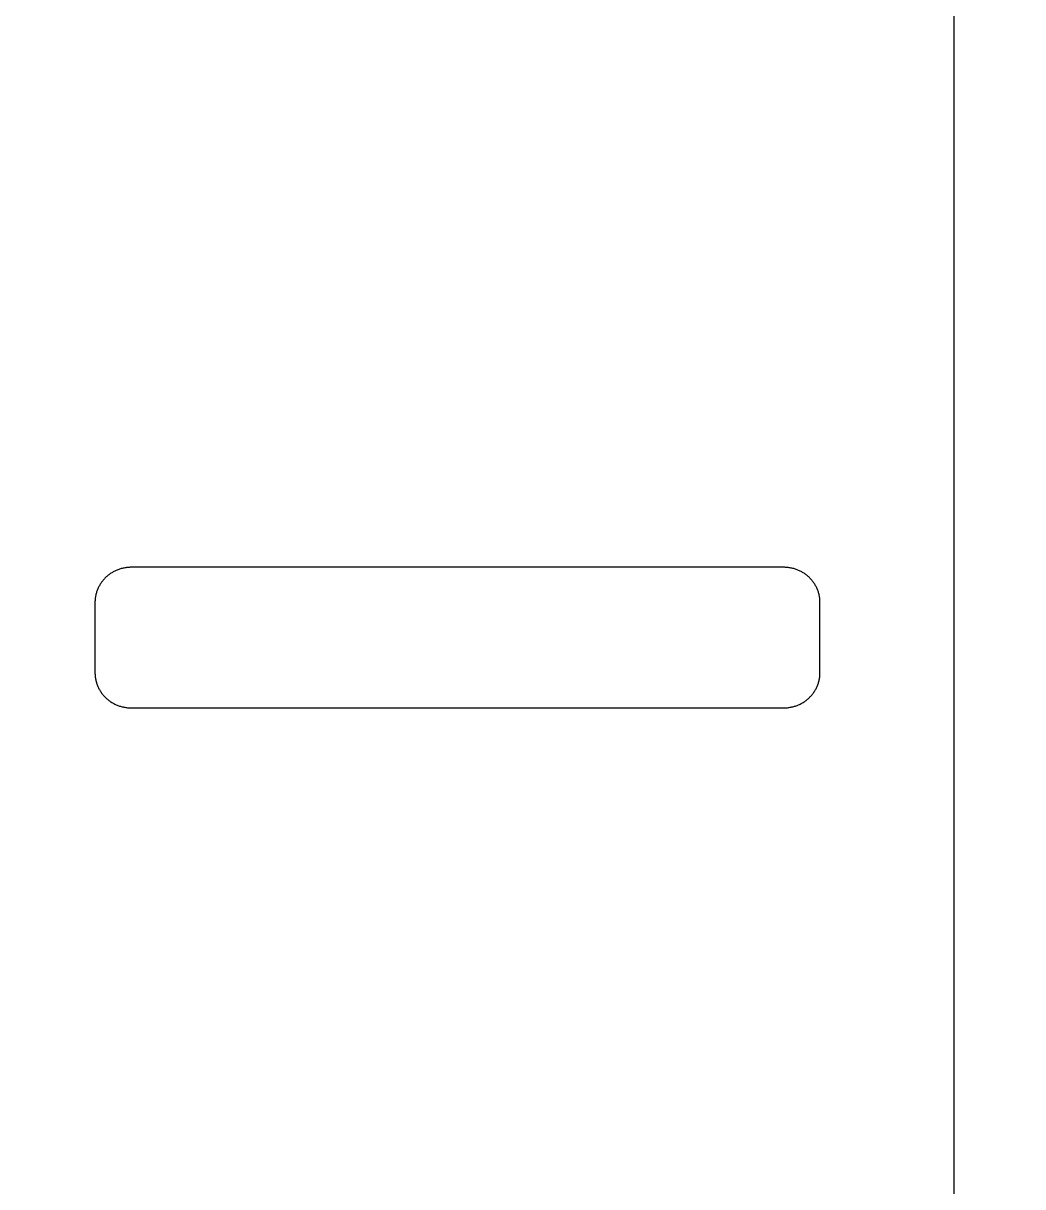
# Model space of a CAD drawing. Extents: x -1000 to 1000, y -1450 to 1450.
# Drawn here: x 251.4 to 625.7, y 194 to 629.6 of the extents above; entities that cross this region are included whole.
import ezdxf

# ---------------------------------------------------------------- set-up
doc = ezdxf.new("R2010")
doc.units = 0
doc.layers.add('LAYER_1', color=18, linetype='CONTINUOUS')

msp = doc.modelspace()

# ---------------------------------------------------------------- linework, layer by layer
at = {"layer": 'LAYER_1'}
for points in [[(-600, -1450), (600, -1450), (600, 1050), (-600, 1050)], [(1000, -1450), (600, -1450), (600, 1050), (1000, 1050)], [(291.87, 373.32), (536.23, 373.32), (536.58, 373.33), (536.93, 373.34), (537.27, 373.36), (537.61, 373.39), (537.96, 373.43), (538.29, 373.47), (538.63, 373.53), (538.96, 373.59), (539.29, 373.66), (539.62, 373.74), (539.94, 373.82), (540.26, 373.91), (540.58, 374.01), (540.89, 374.12), (541.2, 374.23), (541.51, 374.36), (541.81, 374.48), (542.11, 374.62), (542.41, 374.76), (542.7, 374.91), (542.98, 375.06), (543.27, 375.23), (543.54, 375.39), (543.82, 375.57), (544.09, 375.75), (544.35, 375.94), (544.61, 376.13), (544.86, 376.33), (545.11, 376.53), (545.35, 376.74), (545.59, 376.95), (545.83, 377.18), (546.05, 377.4), (546.28, 377.63), (546.49, 377.87), (546.7, 378.11), (546.91, 378.36), (547.11, 378.61), (547.3, 378.86), (547.48, 379.12), (547.66, 379.39), (547.84, 379.66), (548, 379.93), (548.16, 380.21), (548.32, 380.49), (548.46, 380.77), (548.6, 381.06), (548.74, 381.36), (548.86, 381.65), (548.98, 381.95), (549.09, 382.26), (549.19, 382.57), (549.29, 382.88), (549.37, 383.19), (549.45, 383.51), (549.53, 383.83), (549.59, 384.15), (549.65, 384.47), (549.69, 384.8), (549.73, 385.13), (549.76, 385.47), (549.78, 385.8), (549.8, 386.14), (549.8, 386.48), (549.8, 412.79), (549.8, 413.13), (549.78, 413.47), (549.76, 413.81), (549.73, 414.14), (549.69, 414.47), (549.65, 414.8), (549.59, 415.12), (549.53, 415.44), (549.45, 415.76), (549.37, 416.08), (549.29, 416.4), (549.19, 416.71), (549.09, 417.01), (548.98, 417.32), (548.86, 417.62), (548.74, 417.91), (548.6, 418.21), (548.46, 418.5), (548.32, 418.78), (548.16, 419.06), (548, 419.34), (547.84, 419.62), (547.66, 419.88), (547.48, 420.15), (547.3, 420.41), (547.11, 420.67), (546.91, 420.92), (546.7, 421.16), (546.49, 421.4), (546.28, 421.64), (546.05, 421.87), (545.83, 422.1), (545.59, 422.32), (545.35, 422.53), (545.11, 422.74), (544.86, 422.95), (544.61, 423.14), (544.35, 423.34), (544.09, 423.52), (543.82, 423.7), (543.54, 423.88), (543.27, 424.05), (542.98, 424.21), (542.7, 424.36), (542.41, 424.51), (542.11, 424.65), (541.81, 424.79), (541.51, 424.92), (541.2, 425.04), (540.89, 425.15), (540.58, 425.26), (540.26, 425.36), (539.94, 425.45), (539.62, 425.54), (539.29, 425.61), (538.96, 425.68), (538.63, 425.74), (538.29, 425.8), (537.96, 425.84), (537.61, 425.88), (537.27, 425.91), (536.93, 425.93), (536.58, 425.95), (536.23, 425.95), (291.87, 425.95), (291.52, 425.95), (291.17, 425.93), (290.83, 425.91), (290.48, 425.88), (290.14, 425.84), (289.8, 425.8), (289.47, 425.74), (289.13, 425.68), (288.8, 425.61), (288.48, 425.54), (288.15, 425.45), (287.83, 425.36), (287.52, 425.26), (287.2, 425.15), (286.89, 425.04), (286.59, 424.92), (286.28, 424.79), (285.98, 424.65), (285.69, 424.51), (285.4, 424.36), (285.11, 424.21), (284.83, 424.05), (284.55, 423.88), (284.28, 423.7), (284.01, 423.52), (283.75, 423.34), (283.49, 423.14), (283.23, 422.95), (282.99, 422.74), (282.74, 422.53), (282.5, 422.32), (282.27, 422.1), (282.04, 421.87), (281.82, 421.64), (281.61, 421.4), (281.39, 421.16), (281.19, 420.92), (280.99, 420.67), (280.8, 420.41), (280.61, 420.15), (280.43, 419.88), (280.26, 419.62), (280.09, 419.34), (279.93, 419.06), (279.78, 418.78), (279.63, 418.5), (279.49, 418.21), (279.36, 417.91), (279.24, 417.62), (279.12, 417.32), (279.01, 417.01), (278.91, 416.71), (278.81, 416.4), (278.72, 416.08), (278.64, 415.76), (278.57, 415.44), (278.51, 415.12), (278.45, 414.8), (278.4, 414.47), (278.36, 414.14), (278.33, 413.81), (278.31, 413.47), (278.3, 413.13), (278.29, 412.79), (278.29, 386.48), (278.3, 386.14), (278.31, 385.8), (278.33, 385.47), (278.36, 385.13), (278.4, 384.8), (278.45, 384.47), (278.51, 384.15), (278.57, 383.83), (278.64, 383.51), (278.72, 383.19), (278.81, 382.88), (278.91, 382.57), (279.01, 382.26), (279.12, 381.95), (279.24, 381.65), (279.36, 381.36), (279.49, 381.06), (279.63, 380.77), (279.78, 380.49), (279.93, 380.21), (280.09, 379.93), (280.26, 379.66), (280.43, 379.39), (280.61, 379.12), (280.8, 378.86), (280.99, 378.61), (281.19, 378.36), (281.39, 378.11), (281.61, 377.87), (281.82, 377.63), (282.04, 377.4), (282.27, 377.18), (282.5, 376.95), (282.74, 376.74), (282.99, 376.53), (283.23, 376.33), (283.49, 376.13), (283.75, 375.94), (284.01, 375.75), (284.28, 375.57), (284.55, 375.39), (284.83, 375.23), (285.11, 375.06), (285.4, 374.91), (285.69, 374.76), (285.98, 374.62), (286.28, 374.48), (286.59, 374.36), (286.89, 374.23), (287.2, 374.12), (287.52, 374.01), (287.83, 373.91), (288.15, 373.82), (288.48, 373.74), (288.8, 373.66), (289.13, 373.59), (289.47, 373.53), (289.8, 373.47), (290.14, 373.43), (290.48, 373.39), (290.83, 373.36), (291.17, 373.34), (291.52, 373.33)]]:
    msp.add_lwpolyline(points, close=True, dxfattribs=at)

doc.saveas('drawing.dxf')
